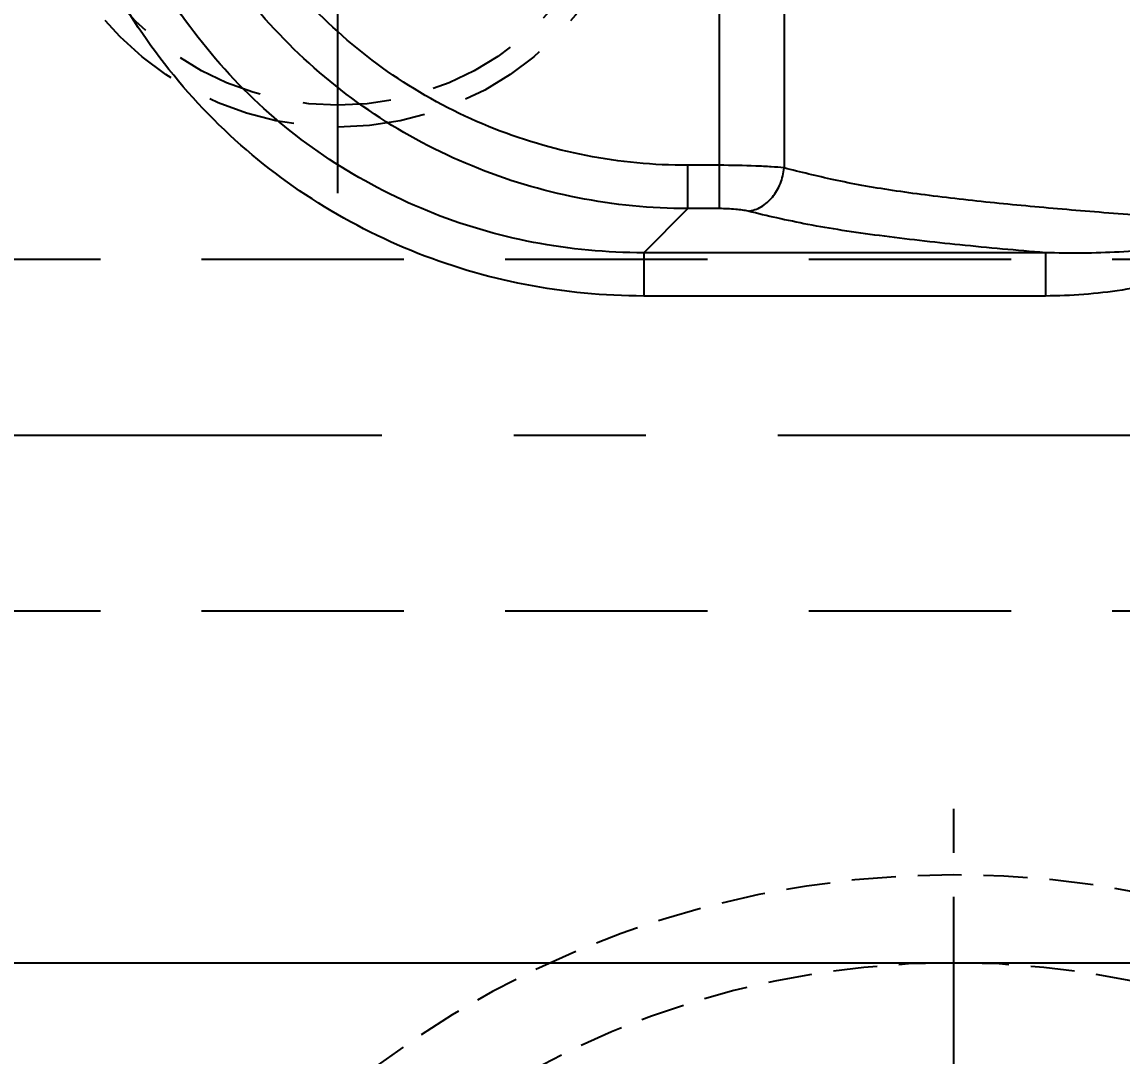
# Model space of a CAD drawing. Header units: millimetres. Extents: x 23075 to 24509, y -21593 to -20579.
# Drawn here: x 23690.97 to 23715.98, y -20999 to -20975.49 of the extents above; entities that cross this region are included whole.
import ezdxf

# ---------------------------------------------------------------- set-up
doc = ezdxf.new("R2010")
doc.units = ezdxf.units.MM
doc.header["$LTSCALE"] = 8
for name, pattern in [('CENTER', [2, 1.25, -0.25, 0.25, -0.25]), ('CENTER2', [1.125, 0.75, -0.125, 0.125, -0.125]), ('HIDDEN', [0.375, 0.25, -0.125])]:
    doc.linetypes.add(name, pattern=pattern)
doc.layers.get('DEFPOINTS').update_dxf_attribs({"color": 6})
for name, color, linetype in [('Cav-cor', 30, 'Continuous'), ('SCREW', 52, 'HIDDEN'), ('SPRING', 7, 'Continuous'), ('WT', 4, 'Continuous')]:
    doc.layers.add(name, color=color, linetype=linetype)
doc.layers.add('dim', color=3, linetype='Continuous', lineweight=15)
doc.styles.add('ROMANC', font='RomanC.ttf', dxfattribs={"width": 0.8, "height": 7})
doc.styles.get("Standard").update_dxf_attribs({"font": 'txt.shx', "width": 0.8, "bigfont": 'chineset.shx'})
doc.dimstyles.new('ISO-25', dxfattribs={"dimtxt": 5, "dimasz": 4, "dimexe": 0.3, "dimexo": 0.3, "dimtad": 0, "dimzin": 1, "dimdsep": 46, "dimtxsty": 'Standard', "dimcen": 0, "dimclrd": 3, "dimclre": 3, "dimclrt": 3, "dimazin": 0, "dimtfac": 1, "dimtofl": 0, "dimtmove": 0, "dimatfit": 0, "dimfxl": 0, "dimarcsym": 0})

# ---------------------------------------------------------------- blocks, each defined once
blk = doc.blocks.new('20130710.160847')
at = {"layer": 'SPRING', "linetype": 'CENTER', "ltscale": 0.5}
blk.add_line((0, 23.5), (0, -23.5), dxfattribs=at)
at = {"layer": 'SPRING', "linetype": 'HIDDEN', "ltscale": 0.5}
for radius in [22, 20]:
    blk.add_circle((0, 0), radius, dxfattribs=at)
blk = doc.blocks.new('*D27550')
at = {"layer": 'DEFPOINTS', "color": 0}
for p in [(23672.156, -20963.885), (23872.156, -20963.885), (23872.156, -21079.036)]:
    blk.add_point(p, dxfattribs=at)
at = {"layer": 'dim', "color": 3, "lineweight": -2}
for p, q in [((23672.156, -20964.185), (23672.156, -21079.336)), ((23872.156, -20964.185), (23872.156, -21079.336)), ((23676.156, -21079.036), (23762.865, -21079.036)), ((23868.156, -21079.036), (23781.448, -21079.036))]:
    blk.add_line(p, q, dxfattribs=at)
at = {"layer": 'dim', "color": 3}
for points in [[(23676.156, -21078.37), (23676.156, -21079.703), (23672.156, -21079.036)], [(23868.156, -21079.703), (23868.156, -21078.37), (23872.156, -21079.036)]]:
    blk.add_solid(points, dxfattribs=at)
at = {"layer": 'dim', "color": 3, "insert": (23772.156, -21079.036), "char_height": 5, "attachment_point": 5}
blk.add_mtext('200.00', dxfattribs=at)
blk = doc.blocks.new('cb_8')
at = {"linetype": 'HIDDEN'}
blk.add_circle((0, 0), 7, dxfattribs=at)
at = {"layer": 'SCREW', "linetype": 'CENTER2', "ltscale": 5}
for p, q in [((0, -8.5), (0, 8.5)), ((-8.5, 0), (8.5, 0))]:
    blk.add_line(p, q, dxfattribs=at)
at = {"layer": 'SCREW'}
blk.add_lwpolyline([(-1.732, 3), (-3.464, 0), (-1.732, -3), (1.732, -3), (3.464, 0), (1.732, 3)], close=True, dxfattribs=at)
for radius in [6.5, 4]:
    blk.add_circle((0, 0), radius, dxfattribs=at)
at = {"layer": 'dim', "style": 'ROMANC', "width": 0.8}
blk.add_text('M 8', height=4.1865, dxfattribs=at).set_placement((-5.202, -1.858))
blk = doc.blocks.new('*D28260')
at = {"layer": 'DEFPOINTS', "color": 0}
for p in [(23872.156, -20982.885), (23684.156, -20996.885), (23872.156, -21018.68)]:
    blk.add_point(p, dxfattribs=at)
at = {"layer": 'dim', "color": 3, "lineweight": -2}
for p, q in [((23872.156, -20983.185), (23872.156, -21018.98)), ((23684.156, -20997.185), (23684.156, -21018.98)), ((23688.156, -21018.68), (23768.865, -21018.68)), ((23868.156, -21018.68), (23787.448, -21018.68))]:
    blk.add_line(p, q, dxfattribs=at)
at = {"layer": 'dim', "color": 3}
for points in [[(23688.156, -21018.014), (23688.156, -21019.347), (23684.156, -21018.68)], [(23868.156, -21019.347), (23868.156, -21018.014), (23872.156, -21018.68)]]:
    blk.add_solid(points, dxfattribs=at)
at = {"layer": 'dim', "color": 3, "insert": (23778.156, -21018.68), "char_height": 5, "attachment_point": 5}
blk.add_mtext('188.00', dxfattribs=at)

msp = doc.modelspace()

# ---------------------------------------------------------------- linework, layer by layer
at = {"layer": 'Cav-cor', "color": 241}
for p, q in [((23706.827, -20979.737), (23706.827, -20968.154)), ((23708.295, -20968.573), (23708.295, -20978.812)), ((23706.827, -20978.752), (23706.107, -20978.752)), ((23706.107, -20979.737), (23706.107, -20978.752)), ((23705.105, -20980.739), (23706.107, -20979.737)), ((23706.827, -20979.737), (23706.107, -20979.737)), ((23714.235, -20980.739), (23705.105, -20980.739)), ((23705.105, -20980.739), (23705.105, -20981.724)), ((23714.235, -20980.739), (23714.235, -20981.724)), ((23714.235, -20981.724), (23705.105, -20981.724)), ((23684.156, -20996.885), (23860.156, -20996.885))]:
    msp.add_line(p, q, dxfattribs=at)
for points, knots in [([(23706.107, -20979.737), (23705.27, -20979.735), (23703.592, -20979.571), (23701.172, -20978.844), (23698.94, -20977.659), (23696.984, -20976.058), (23695.383, -20974.102), (23694.198, -20971.869), (23693.471, -20969.45), (23693.306, -20967.772), (23693.304, -20966.935)], [0, 0, 0, 0, 0.125002, 0.250002, 0.375001, 0.5, 0.624999, 0.749998, 0.874998, 1, 1, 1, 1]), ([(23706.107, -20978.752), (23705.334, -20978.752), (23703.783, -20978.604), (23701.546, -20977.937), (23699.482, -20976.846), (23697.674, -20975.367), (23696.196, -20973.56), (23695.104, -20971.496), (23694.437, -20969.259), (23694.289, -20967.708), (23694.289, -20966.935)], [0, 0, 0, 0, 0.125007, 0.250008, 0.375005, 0.5, 0.624995, 0.749992, 0.874993, 1, 1, 1, 1]), ([(23705.105, -20981.724), (23704.203, -20981.724), (23702.393, -20981.551), (23699.784, -20980.773), (23697.375, -20979.5), (23695.267, -20977.775), (23693.542, -20975.666), (23692.268, -20973.258), (23691.49, -20970.648), (23691.317, -20968.839), (23691.317, -20967.937)], [0, 0, 0, 0, 0.125007, 0.250008, 0.375005, 0.5, 0.624995, 0.749992, 0.874993, 1, 1, 1, 1]), ([(23705.105, -20980.739), (23704.266, -20980.741), (23702.585, -20980.585), (23700.158, -20979.867), (23697.918, -20978.687), (23695.957, -20977.085), (23694.355, -20975.124), (23693.175, -20972.884), (23692.457, -20970.457), (23692.3, -20968.775), (23692.302, -20967.937)], [0, 0, 0, 0, 0.125004, 0.250004, 0.375003, 0.5, 0.624997, 0.749996, 0.874996, 1, 1, 1, 1]), ([(23708.295, -20978.812), (23708.199, -20978.801), (23707.985, -20978.784), (23707.496, -20978.759), (23707.102, -20978.752), (23706.827, -20978.752)], [0, 0, 0, 0, 0.196921, 0.438377, 1, 1, 1, 1]), ([(23707.483, -20979.796), (23707.586, -20979.784), (23707.795, -20979.708), (23708.049, -20979.481), (23708.229, -20979.171), (23708.285, -20978.933), (23708.295, -20978.812)], [0, 0, 0, 0, 0.226721, 0.472024, 0.733093, 1, 1, 1, 1]), ([(23720.97, -20980.046), (23720.662, -20980.046), (23720.047, -20980.038), (23719.128, -20980.015), (23718.216, -20979.987), (23717.029, -20979.935), (23715.865, -20979.855), (23714.725, -20979.761), (23713.628, -20979.664), (23712.555, -20979.556), (23711.513, -20979.43), (23710.776, -20979.328), (23710.082, -20979.215), (23709.258, -20979.051), (23708.67, -20978.906), (23708.295, -20978.812)], [0, 0, 0, 0, 0.072534, 0.144583, 0.216158, 0.286891, 0.423947, 0.490348, 0.555699, 0.682839, 0.743843, 0.802431, 0.857806, 0.90902, 1, 1, 1, 1]), ([(23707.483, -20979.796), (23707.441, -20979.786), (23707.345, -20979.769), (23707.127, -20979.744), (23706.95, -20979.737), (23706.827, -20979.737)], [0, 0, 0, 0, 0.198116, 0.439446, 1, 1, 1, 1]), ([(23714.235, -20980.739), (23713.587, -20980.686), (23712.328, -20980.572), (23710.788, -20980.4), (23709.637, -20980.238), (23708.859, -20980.105), (23708.149, -20979.957), (23707.699, -20979.849), (23707.483, -20979.796)], [0, 0, 0, 0, 0.285793, 0.555656, 0.680991, 0.796817, 0.902201, 1, 1, 1, 1]), ([(23720.97, -20980.046), (23720.694, -20980.114), (23720.137, -20980.24), (23719.295, -20980.388), (23718.449, -20980.499), (23717.323, -20980.622), (23715.92, -20980.744), (23714.794, -20980.76), (23714.235, -20980.739)], [0, 0, 0, 0, 0.126091, 0.251993, 0.377722, 0.503162, 0.752535, 1, 1, 1, 1]), ([(23720.97, -20980.046), (23720.844, -20980.119), (23720.588, -20980.258), (23720.061, -20980.509), (23719.515, -20980.718), (23718.958, -20980.892), (23718.398, -20981.052), (23717.692, -20981.236), (23716.84, -20981.437), (23715.693, -20981.651), (23714.818, -20981.724), (23714.235, -20981.724)], [0, 0, 0, 0, 0.062515, 0.12503, 0.25003, 0.312548, 0.375064, 0.50009, 0.625117, 0.750143, 1, 1, 1, 1])]:
    msp.add_open_spline(points, degree=3, knots=knots, dxfattribs=at)
at = {"layer": 'WT', "color": 125, "linetype": 'HIDDEN', "ltscale": 2.3}
for p, q in [((23688.156, -20980.885), (23758.156, -20980.885)), ((23688.156, -20988.885), (23856.156, -20988.885))]:
    msp.add_line(p, q, dxfattribs=at)
at = {"layer": 'WT', "color": 125, "linetype": 'CENTER', "ltscale": 1.5}
msp.add_line((23684.156, -20984.885), (23872.156, -20984.885), dxfattribs=at)

# ---------------------------------------------------------------- block references
at = {"layer": 'SCREW'}
msp.add_blockref('cb_8', (23698.156, -20970.885), dxfattribs=at)
at = {"layer": 'SPRING', "xscale": -1, "rotation": -180}
msp.add_blockref('20130710.160847', (23712.156, -21016.885), dxfattribs=at)

# ---------------------------------------------------------------- dimensions: what is measured, and where the dimension line sits
at = {"layer": 'dim'}
for base, p1, p2, picture, middle in [((23872.156, -21079.036), (23672.156, -20963.885), (23872.156, -20963.885), '*D27550', (23772.156, -21079.036)), ((23872.156, -21018.68), (23684.156, -20996.885), (23872.156, -20982.885), '*D28260', (23778.156, -21018.68))]:
    dim = msp.add_linear_dim(base=base, p1=p1, p2=p2, dimstyle='ISO-25', dxfattribs=at)
    dim.commit()
    dim.dimension.update_dxf_attribs({"geometry": picture, "text_midpoint": middle})

doc.saveas('drawing.dxf')
